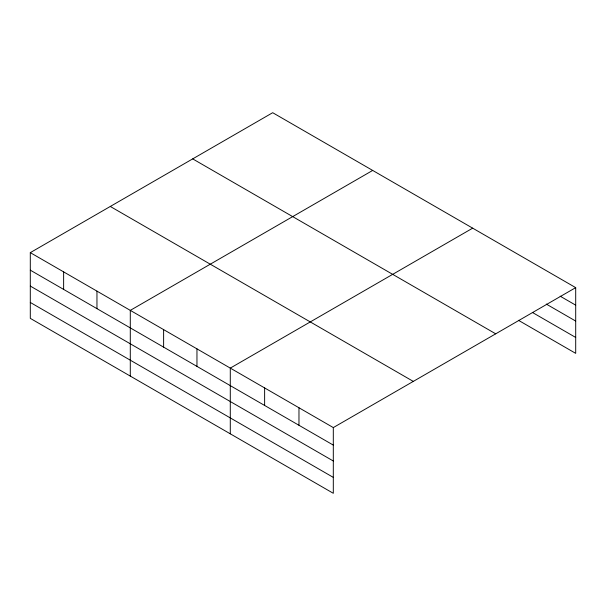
<?xml version="1.0" encoding="UTF-8"?>
<svg xmlns="http://www.w3.org/2000/svg" width="606" height="606" viewBox="0 0 606 606"><rect width="100%" height="100%" fill="white"/><g stroke="black" fill="none" stroke-linecap="round" stroke-linejoin="round"><path stroke-width="0.91" d="M333.308 461.007L333.308 427.586L30.3 252.641L30.3 318.362L333.308 493.299L333.308 461.007L30.3 286.07M518.463 320.309L575.7 353.359L575.7 287.638L272.692 112.701L30.3 252.641M372.682 170.43L130.29 310.378L130.29 376.091M472.68 228.159L230.288 368.107L230.288 433.82M333.308 427.586L575.7 287.638M560.164 296.19L575.7 305.159M546.264 304.068L575.7 321.066M532.363 312.431L575.7 337.451M192.7 158.886L495.708 333.823M110.292 206.464L413.3 381.401M30.3 270.162L333.308 445.107M30.3 302.455L333.308 477.392M298.97 407.755L298.97 425.276M264.625 387.931L264.625 405.452M196.958 348.859L196.958 366.38M163.62 329.619L163.62 347.14M96.96 291.13L96.96 308.651M63.63 271.889L63.63 289.41"/></g></svg>
